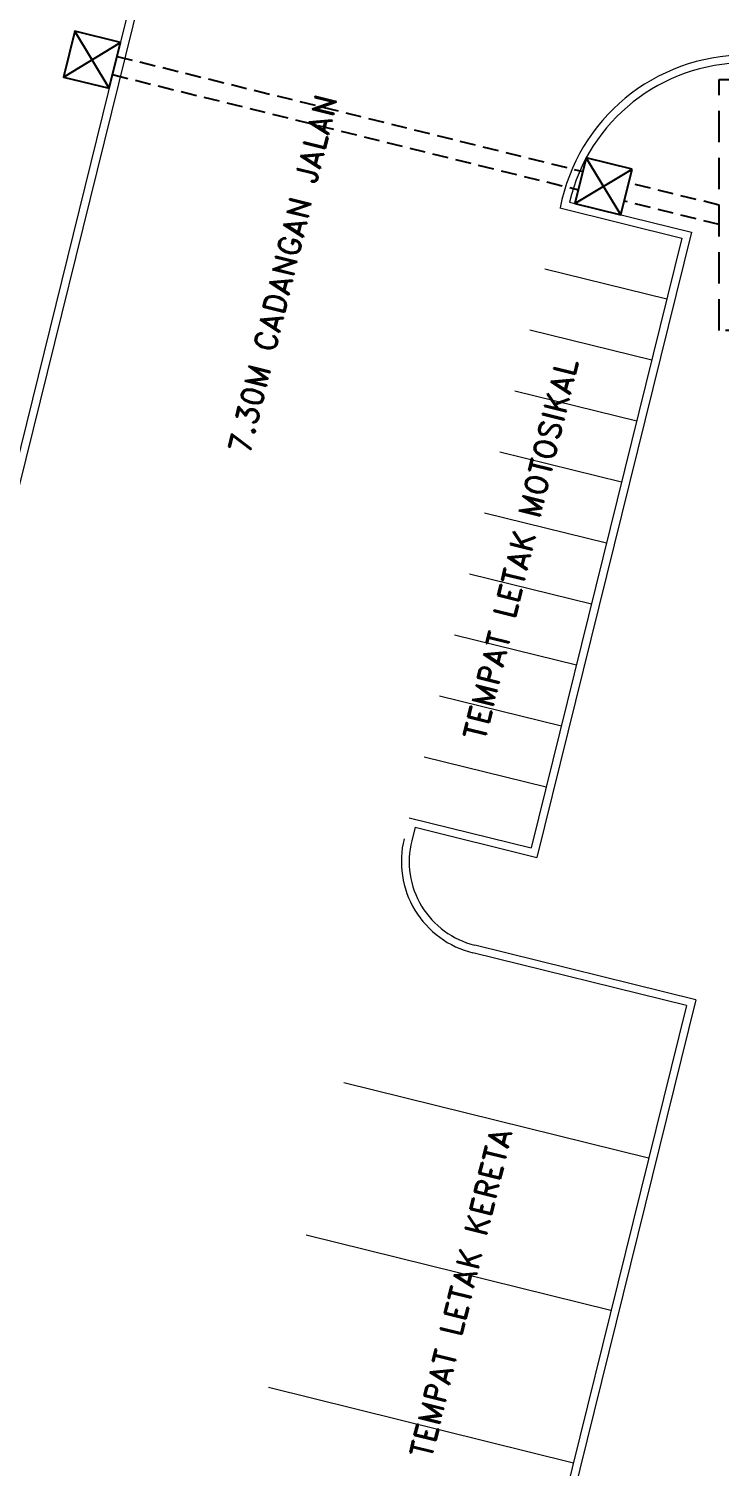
# Model space of a CAD drawing. Header units: inches. Extents: x 16928 to 514628, y -1471 to 241387.
# Drawn here: x 40235 to 51246, y 40204 to 63103 of the extents above; entities that cross this region are included whole.
import ezdxf
from ezdxf.enums import TextEntityAlignment as Align

# ---------------------------------------------------------------- set-up
doc = ezdxf.new("R2010")
doc.units = ezdxf.units.IN
doc.header["$MEASUREMENT"] = 0
doc.linetypes.add('DASHED2', pattern=[0.375, 0.25, -0.125])
doc.linetypes.add('HIDDEN', pattern=[0.375, 0.25, -0.125])
for name, color, linetype in [('carpark', 8, 'Continuous'), ('drain', 8, 'Continuous'), ('kerb', 8, 'Continuous'), ('LW', 2, 'Continuous'), ('manhole', 8, 'Continuous'), ('SAN', 8, 'Continuous')]:
    doc.layers.add(name, color=color, linetype=linetype)
doc.layers.add('t3', color=8, linetype='Continuous', lineweight=25)
doc.styles.add('VERDANA1000', font='romand.shx', dxfattribs={"height": 1000})

msp = doc.modelspace()

# ---------------------------------------------------------------- linework, layer by layer
at = {"layer": 'carpark', "linetype": 'Continuous', "lineweight": 0}
for p, q in [((48454, 59281), (50395, 58802)), ((48214, 58310), (50155, 57831)), ((47974, 57340), (49915, 56860)), ((47734, 56369), (49675, 55889)), ((47494, 55398), (49436, 54918)), ((47254, 54427), (49196, 53948)), ((47014, 53456), (48956, 52977)), ((46774, 52486), (48716, 52006)), ((46534, 51515), (48476, 51035)), ((50106, 45125), (45252, 46325)), ((49506, 42698), (44652, 43898)), ((48907, 40271), (44053, 41471))]:
    msp.add_line(p, q, dxfattribs=at)
at = {"layer": 'drain', "linetype": 'DASHED2', "ltscale": 1000}
for p, q in [((41641, 62664), (49059, 60831)), ((41569, 62373), (48987, 60540)), ((51227, 60296), (49787, 60651)), ((51227, 59987), (49715, 60360))]:
    msp.add_line(p, q, dxfattribs=at)
at = {"layer": 'kerb', "linetype": 'Continuous', "lineweight": 0}
for p, q in [((44716, 75106), (31844, 23014)), ((44844, 75106), (31965, 22984)), ((50635, 59772), (48236, 50064)), ((50786, 59864), (48328, 49913)), ((46386, 50393), (46333, 50178)), ((50706, 47552), (47308, 48392)), ((50857, 47644), (47338, 48513)), ((50857, 47644), (47798, 35266)), ((50706, 47552), (47707, 35417))]:
    msp.add_line(p, q, dxfattribs=at)
for radius in [1500, 1375]:
    msp.add_arc((47668, 49848), radius, 166.1203, 256.1203, dxfattribs=at)
at = {"layer": 'LW', "linetype": 'Continuous', "lineweight": 0}
for p, q in [((48693, 60252), (50635, 59772)), ((48845, 60343), (50786, 59864)), ((46295, 50544), (48236, 50064)), ((46386, 50393), (48328, 49913))]:
    msp.add_line(p, q, dxfattribs=at)
at = {"layer": 'LW', "linetype": 'HIDDEN', "ltscale": 2000}
msp.add_lwpolyline([(51227, 62297), (54827, 62297), (54827, 58297), (51227, 58297)], close=True, dxfattribs=at)
at = {"layer": 'LW', "linetype": 'Continuous', "lineweight": 0}
for radius, end in [(3000, 169.078), (2875, 166.7142)]:
    msp.add_arc((51643, 59683), radius, 90.0124, end, dxfattribs=at)
at = {"layer": 'manhole'}
for p, q in [((41515, 62155), (40967, 63063)), ((40787, 62335), (41695, 62883)), ((49661, 60142), (49113, 61050)), ((48933, 60322), (49841, 60870))]:
    msp.add_line(p, q, dxfattribs=at)
for points in [[(41695, 62883), (40967, 63063), (40787, 62335), (41515, 62155)], [(49841, 60870), (49113, 61050), (48933, 60322), (49661, 60142)]]:
    msp.add_lwpolyline(points, close=True, dxfattribs=at)
at = {"layer": 'SAN'}
msp.add_line((48723, 60373), (48724, 60373), dxfattribs=at)

# ---------------------------------------------------------------- texts
at = {"layer": 't3', "style": 'VERDANA1000'}
for s, p in [('7.30M CADANGAN JALAN', (44280, 59202)), ('TEMPAT LETAK MOTOSIKAL', (48067, 54816)), ('TEMPAT LETAK KERETA', (47115, 42981))]:
    msp.add_text(s, height=350, rotation=76.1203, dxfattribs=at).set_placement(p, align=Align.MIDDLE_CENTER)

doc.saveas('drawing.dxf')
